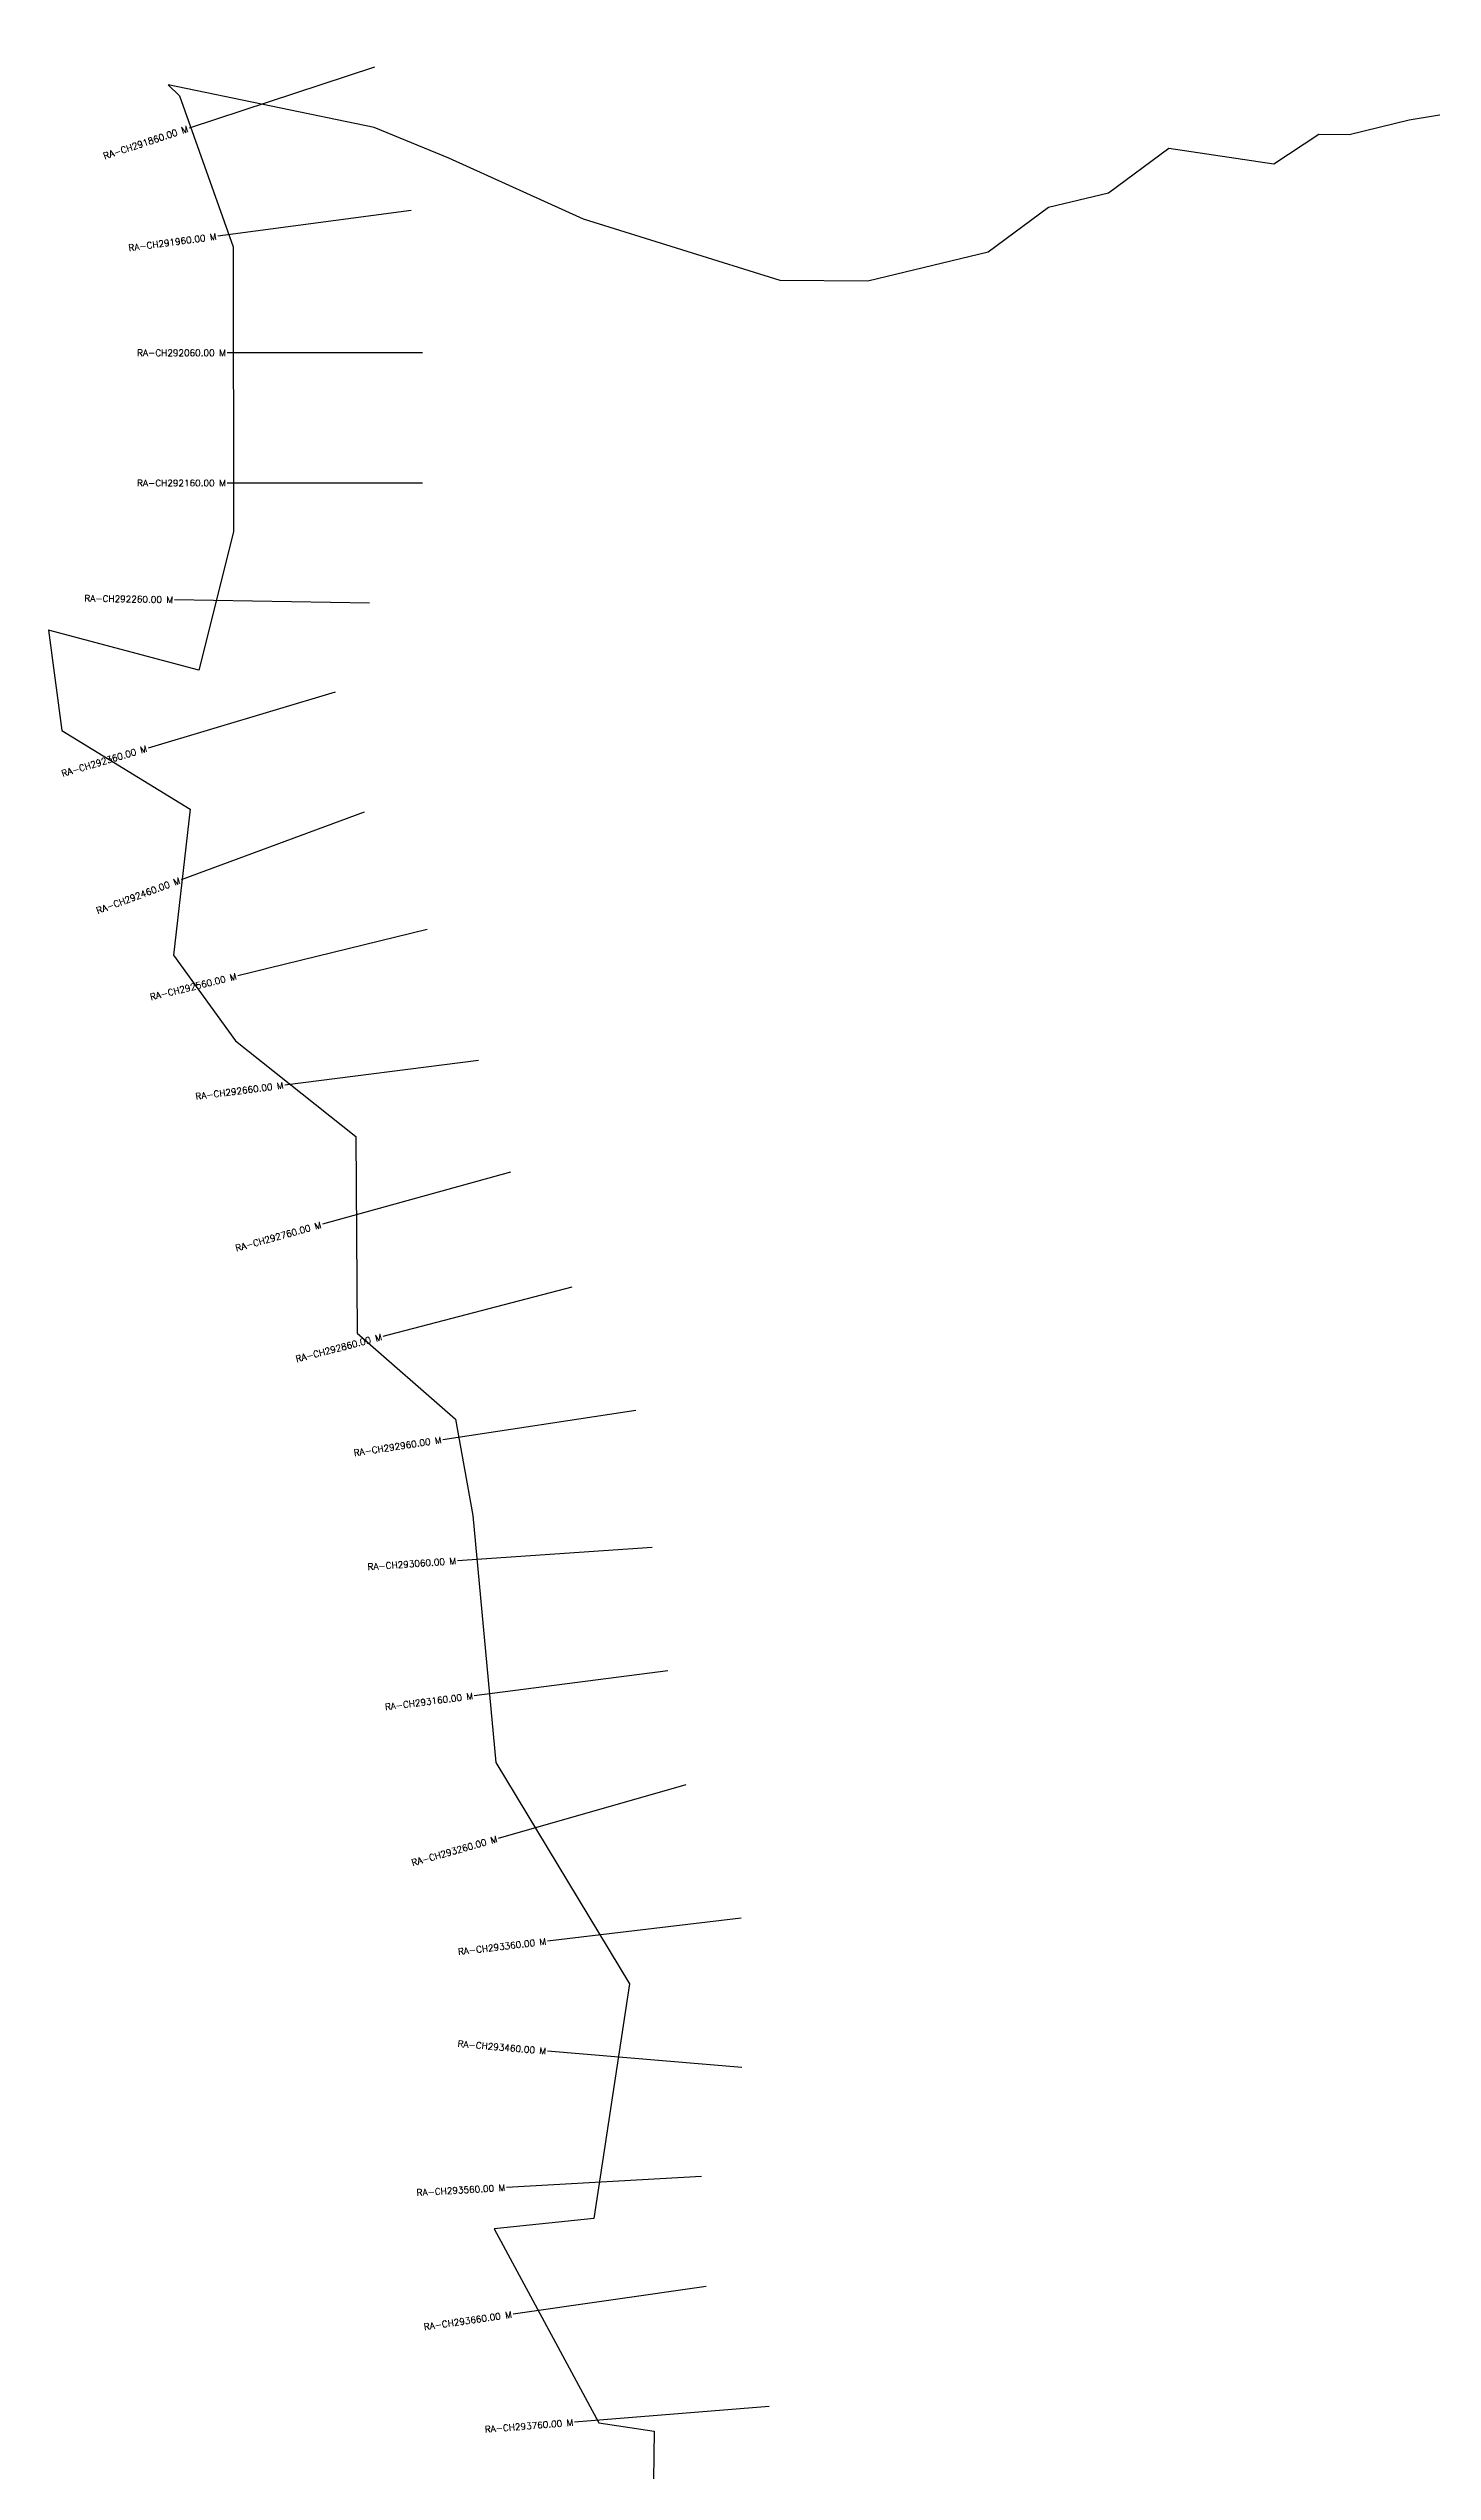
# Model space of a CAD drawing. Header units: metres. Extents: x 282027 to 284903, y 2016363 to 2020863.
# Drawn here: x 282027 to 283091, y 2018832 to 2020694 of the extents above; entities that cross this region are included whole.
import ezdxf
from ezdxf.enums import TextEntityAlignment as Align

# ---------------------------------------------------------------- set-up
doc = ezdxf.new("R2010")
doc.units = ezdxf.units.M
doc.header["$MEASUREMENT"] = 0
for name, color, linetype in [('CS', 134, 'Continuous'), ('CSMark', 6, 'Continuous'), ('VILLAGE BOUNDRY', 10, 'Continuous')]:
    doc.layers.add(name, color=color, linetype=linetype)
doc.styles.get("Standard").update_dxf_attribs({"font": 'simplex.shx'})

msp = doc.modelspace()

# ---------------------------------------------------------------- linework, layer by layer
at = {"layer": 'CS'}
for p, q in [((282277.8, 2020679.5), (282135.3, 2020632.5)), ((282306, 2020569.2), (282157.3, 2020549.5)), ((282314.5, 2020459.9), (282164.5, 2020459.9)), ((282314.5, 2020359.9), (282164.5, 2020359.9)), ((282274, 2020267.6), (282124, 2020270.2)), ((282247.4, 2020199.2), (282103.7, 2020156.2)), ((282269.8, 2020107.1), (282129.1, 2020055.1)), ((282318.3, 2020016.8), (282172.6, 2019981.2)), ((282357.6, 2019916.3), (282208.8, 2019897.3)), ((282382.2, 2019830.5), (282237.7, 2019790.4)), ((282429.3, 2019742), (282284.2, 2019704.2)), ((282478.6, 2019647.3), (282330.2, 2019624.9)), ((282491.1, 2019542), (282341.4, 2019531.8)), ((282503.2, 2019447.2), (282354.4, 2019428.2)), ((282517.1, 2019359.7), (282372.8, 2019318.6)), ((282559.5, 2019257.2), (282410.6, 2019239.6)), ((282560.1, 2019142.6), (282410.6, 2019155.1)), ((282528.9, 2019058.8), (282379.2, 2019050.4)), ((282532.6, 2018974.3), (282384.2, 2018953)), ((282581, 2018882), (282431.5, 2018870))]:
    msp.add_line(p, q, dxfattribs=at)
at = {"layer": 'VILLAGE BOUNDRY'}
msp.add_lwpolyline([(283407.4, 2020693.8), (283072.8, 2020638.6), (283026.6, 2020627.5), (283003.5, 2020627.6), (282968.8, 2020604.8), (282888.2, 2020617), (282841.8, 2020582.7), (282795.6, 2020571.6), (282749.3, 2020537.3), (282656.9, 2020515), (282589.5, 2020515.5), (282438.3, 2020562.7), (282334.9, 2020609.6), (282277.4, 2020633.1), (282119.2, 2020665.9), (282128, 2020657.4), (282169.1, 2020541.4), (282169.5, 2020322.3), (282142.8, 2020216), (282027.2, 2020246.9), (282037.6, 2020169.8), (282136, 2020109.4), (282123.4, 2019997.1), (282170.8, 2019931.4), (282263.3, 2019857.8), (282264.4, 2019706.7), (282340.1, 2019640.7), (282353.4, 2019566.6), (282371.1, 2019376.8), (282473.8, 2019206.9), (282446.3, 2019026.6), (282369.8, 2019018.5), (282450.2, 2018869.6), (282492.6, 2018863.2), (282492, 2018806.9)], dxfattribs=at)

# ---------------------------------------------------------------- texts
at = {"layer": 'CSMark'}
for s, rotation, p in [('RA-CH291860.00 M', 18.2479, (282134.3, 2020632.2)), ('RA-CH291960.00 M', 7.5436, (282156.3, 2020549.4)), ('RA-CH292260.00 M', 359.0362, (282123, 2020270.2)), ('RA-CH292360.00 M', 16.6315, (282102.7, 2020156)), ('RA-CH292460.00 M', 20.2858, (282128.2, 2020054.7)), ('RA-CH292560.00 M', 13.7207, (282171.6, 2019981)), ('RA-CH292660.00 M', 7.2807, (282207.8, 2019897.2)), ('RA-CH292760.00 M', 15.5392, (282236.7, 2019790.1)), ('RA-CH292860.00 M', 14.5984, (282283.2, 2019703.9)), ('RA-CH292960.00 M', 8.5672, (282329.2, 2019624.8)), ('RA-CH293060.00 M', 3.8709, (282340.4, 2019531.8)), ('RA-CH293160.00 M', 7.27, (282353.4, 2019428.1)), ('RA-CH293260.00 M', 15.8871, (282371.9, 2019318.3)), ('RA-CH293360.00 M', 6.7543, (282409.6, 2019239.5)), ('RA-CH293460.00 M', 355.2175, (282409.6, 2019155.2)), ('RA-CH293560.00 M', 3.2316, (282378.2, 2019050.3)), ('RA-CH293660.00 M', 8.1638, (282383.2, 2018952.9)), ('RA-CH293760.00 M', 4.5717, (282430.5, 2018869.9))]:
    msp.add_text(s, height=5, rotation=rotation, dxfattribs=at).set_placement(p, align=Align.MIDDLE_RIGHT)
for s, p in [('RA-CH292060.00 M', (282163.5, 2020459.9)), ('RA-CH292160.00 M', (282163.5, 2020359.9))]:
    msp.add_text(s, height=5, dxfattribs=at).set_placement(p, align=Align.MIDDLE_RIGHT)

doc.saveas('drawing.dxf')
